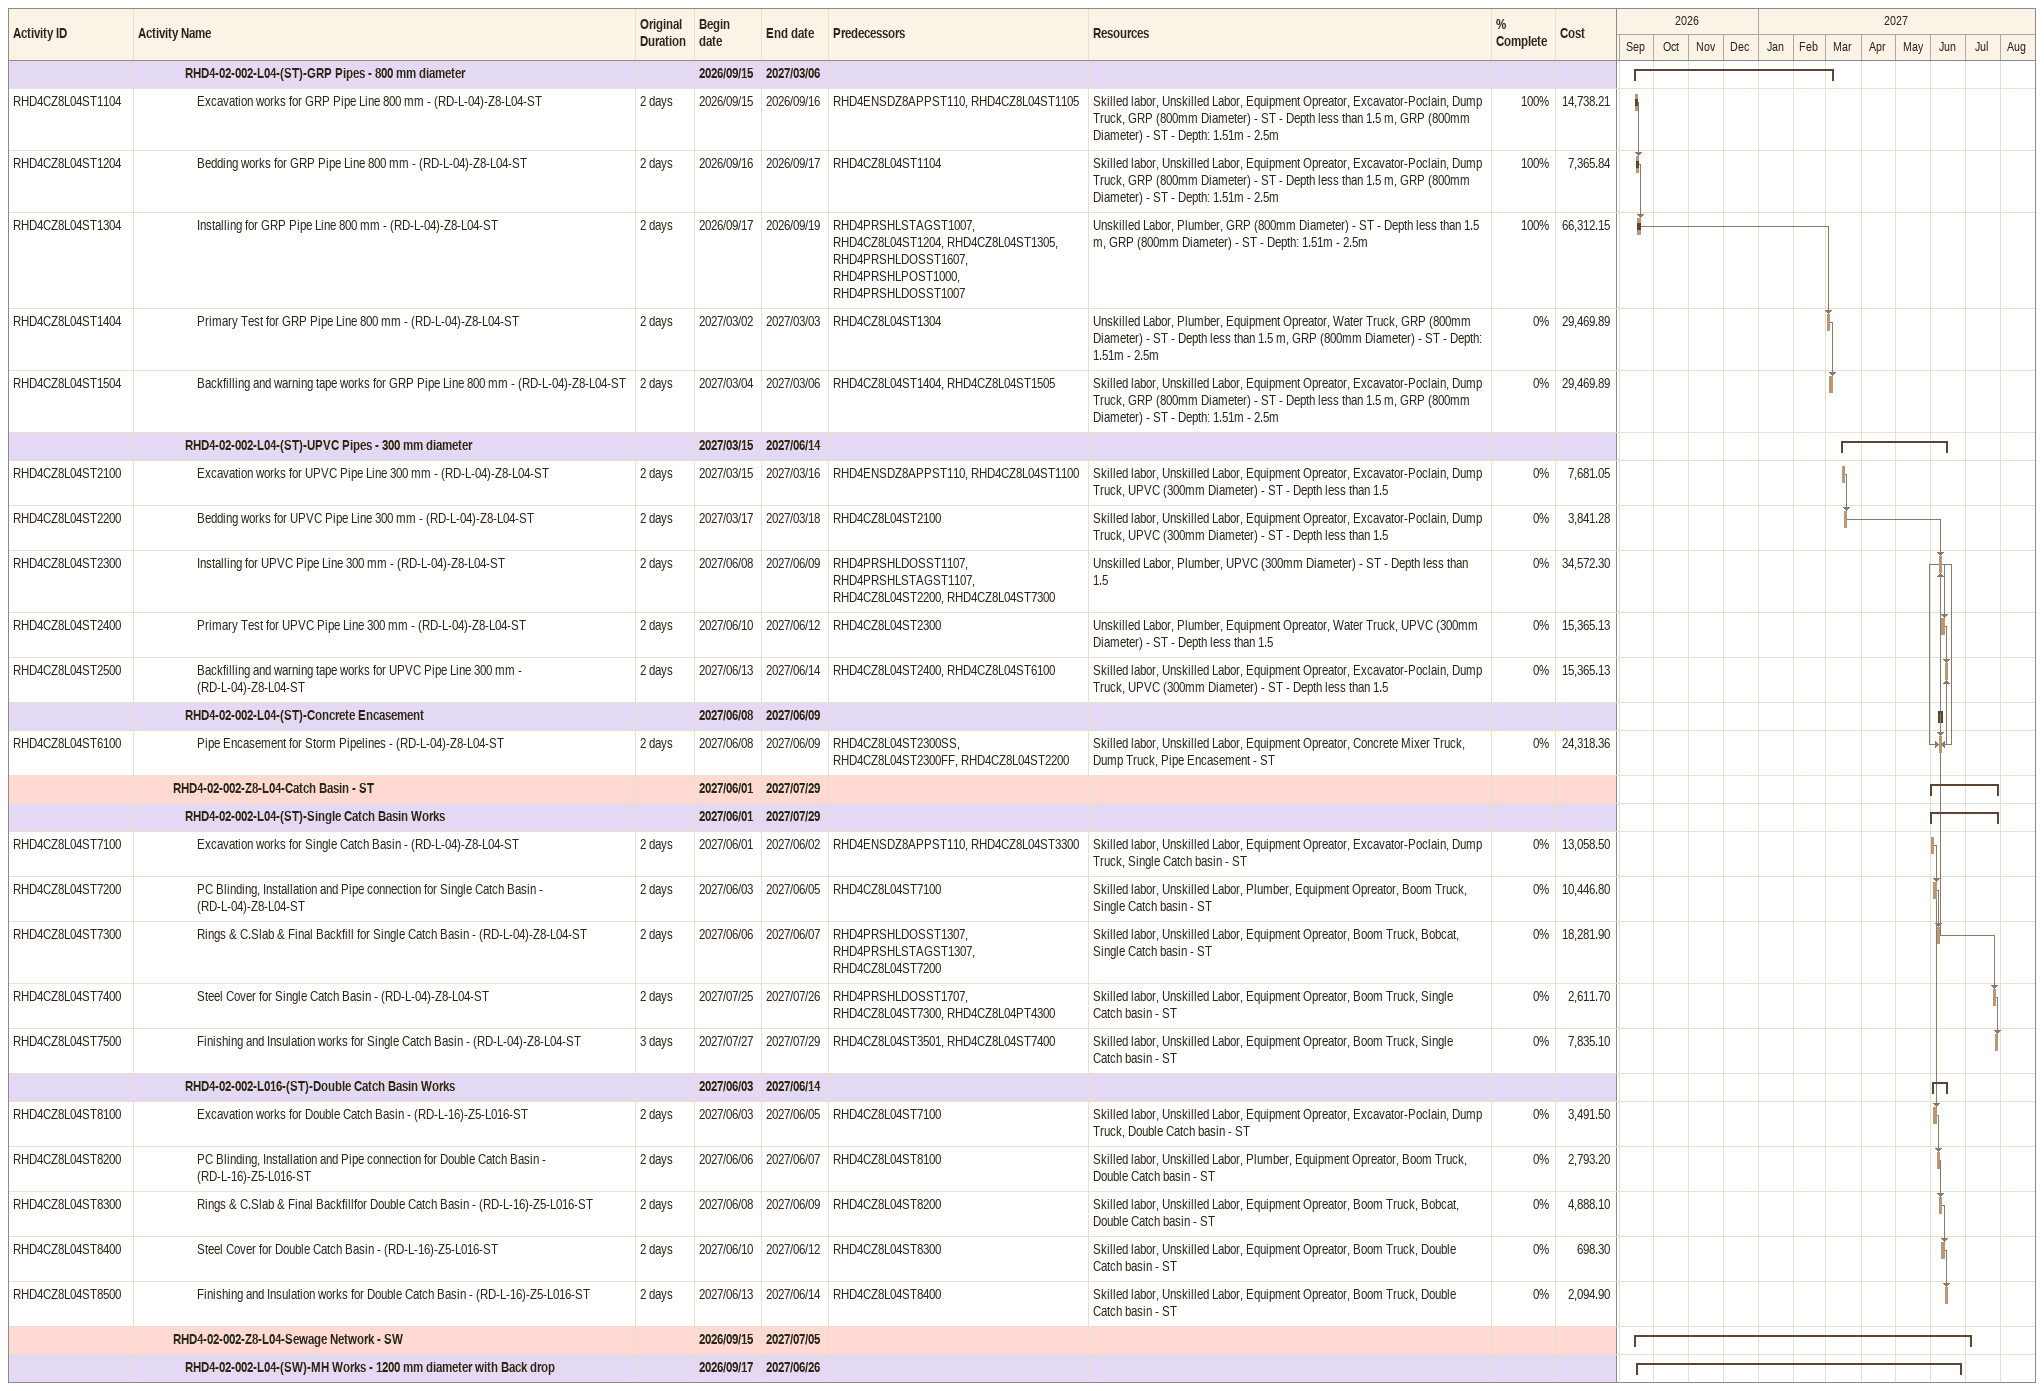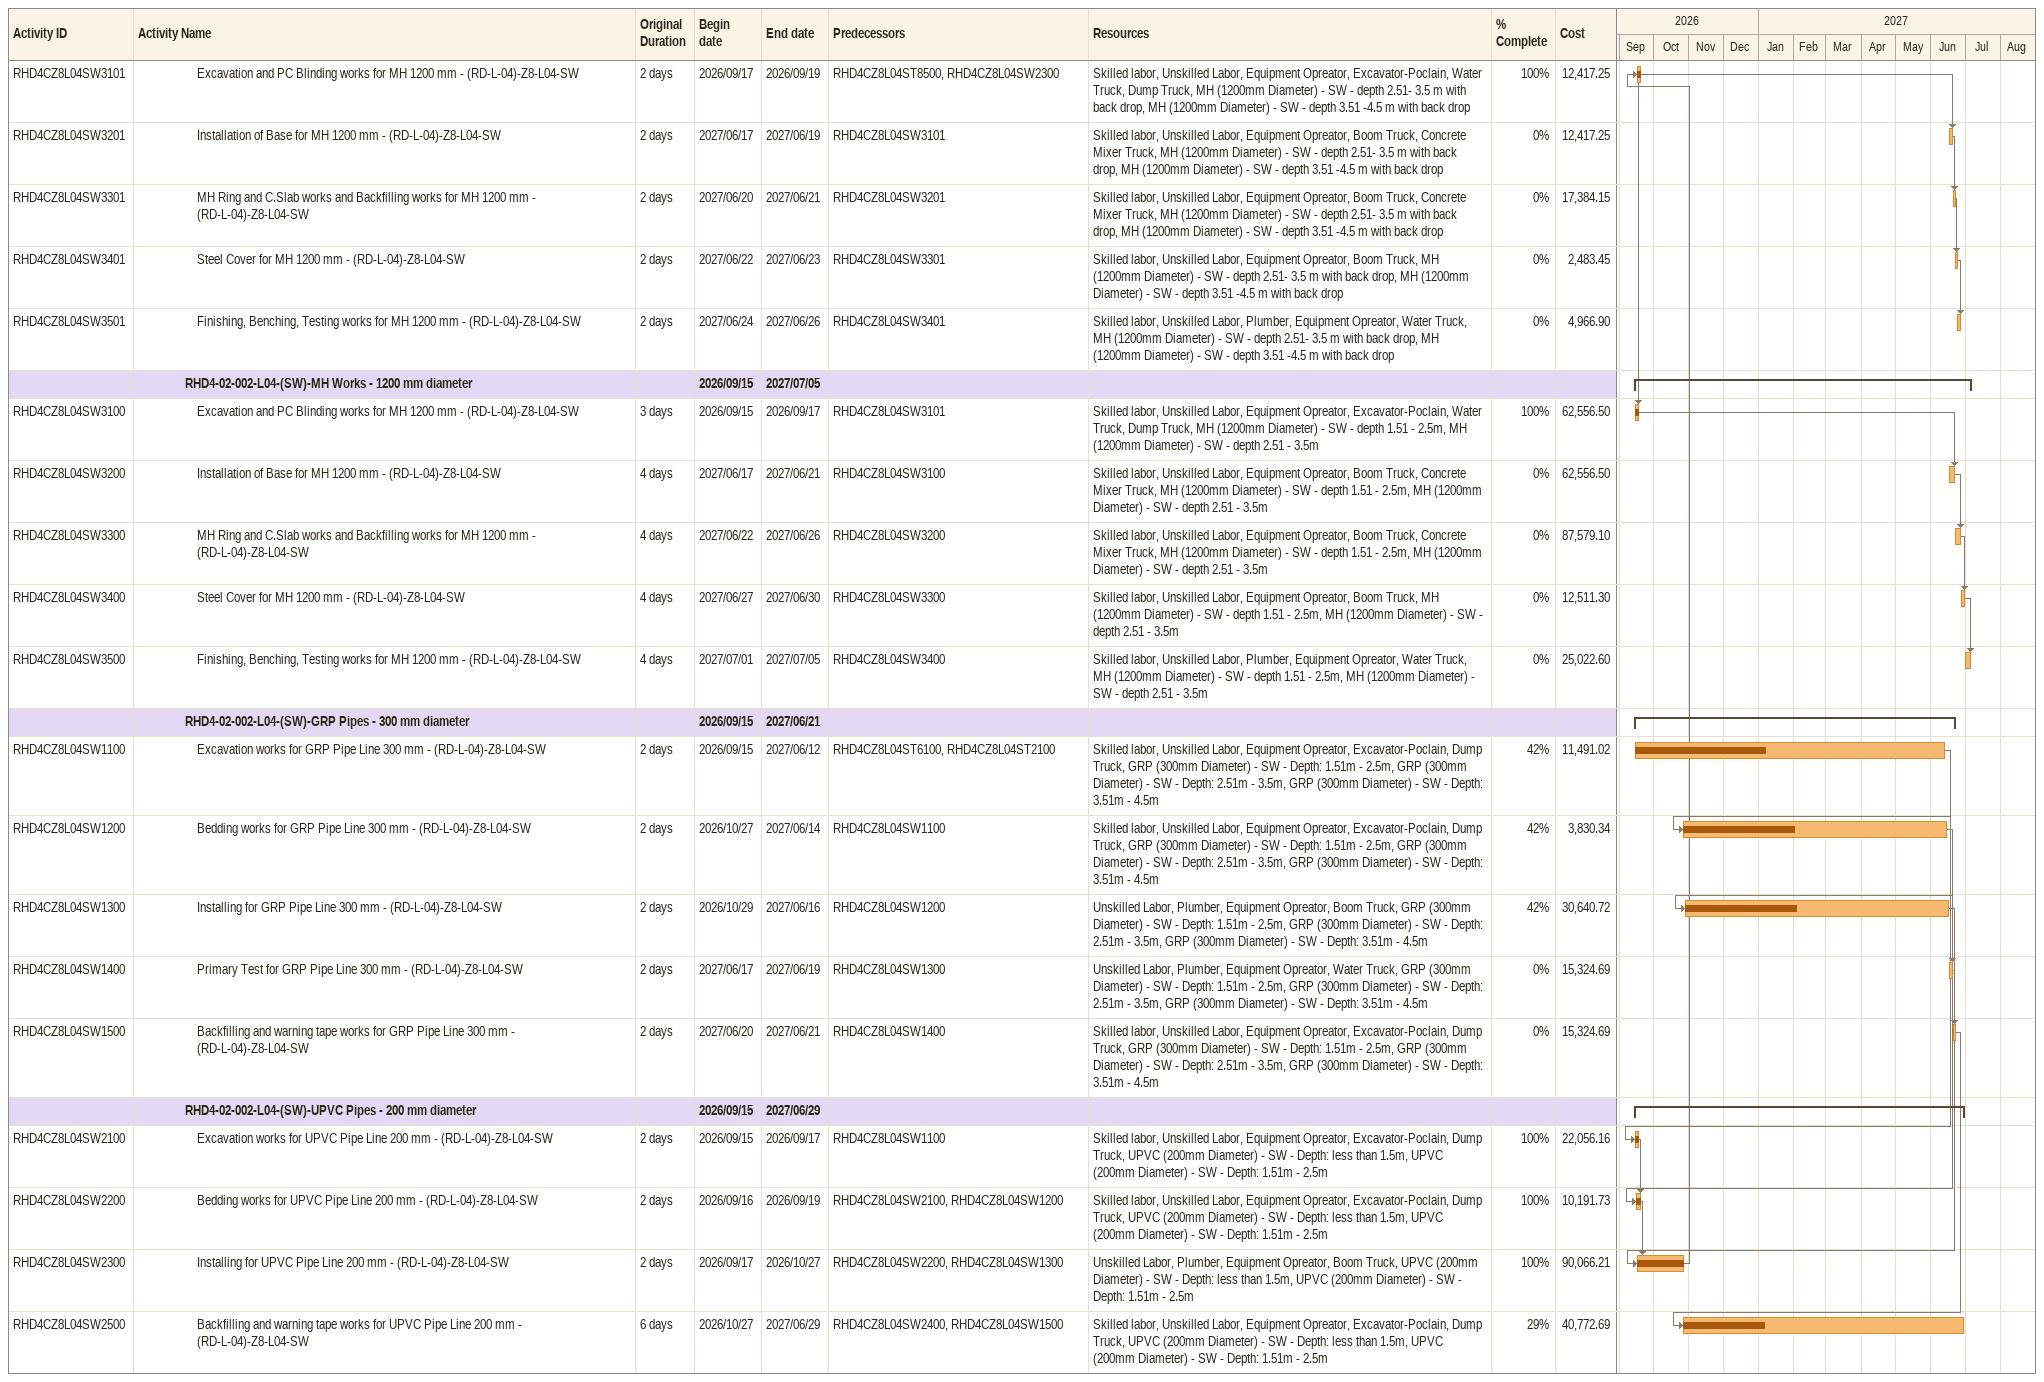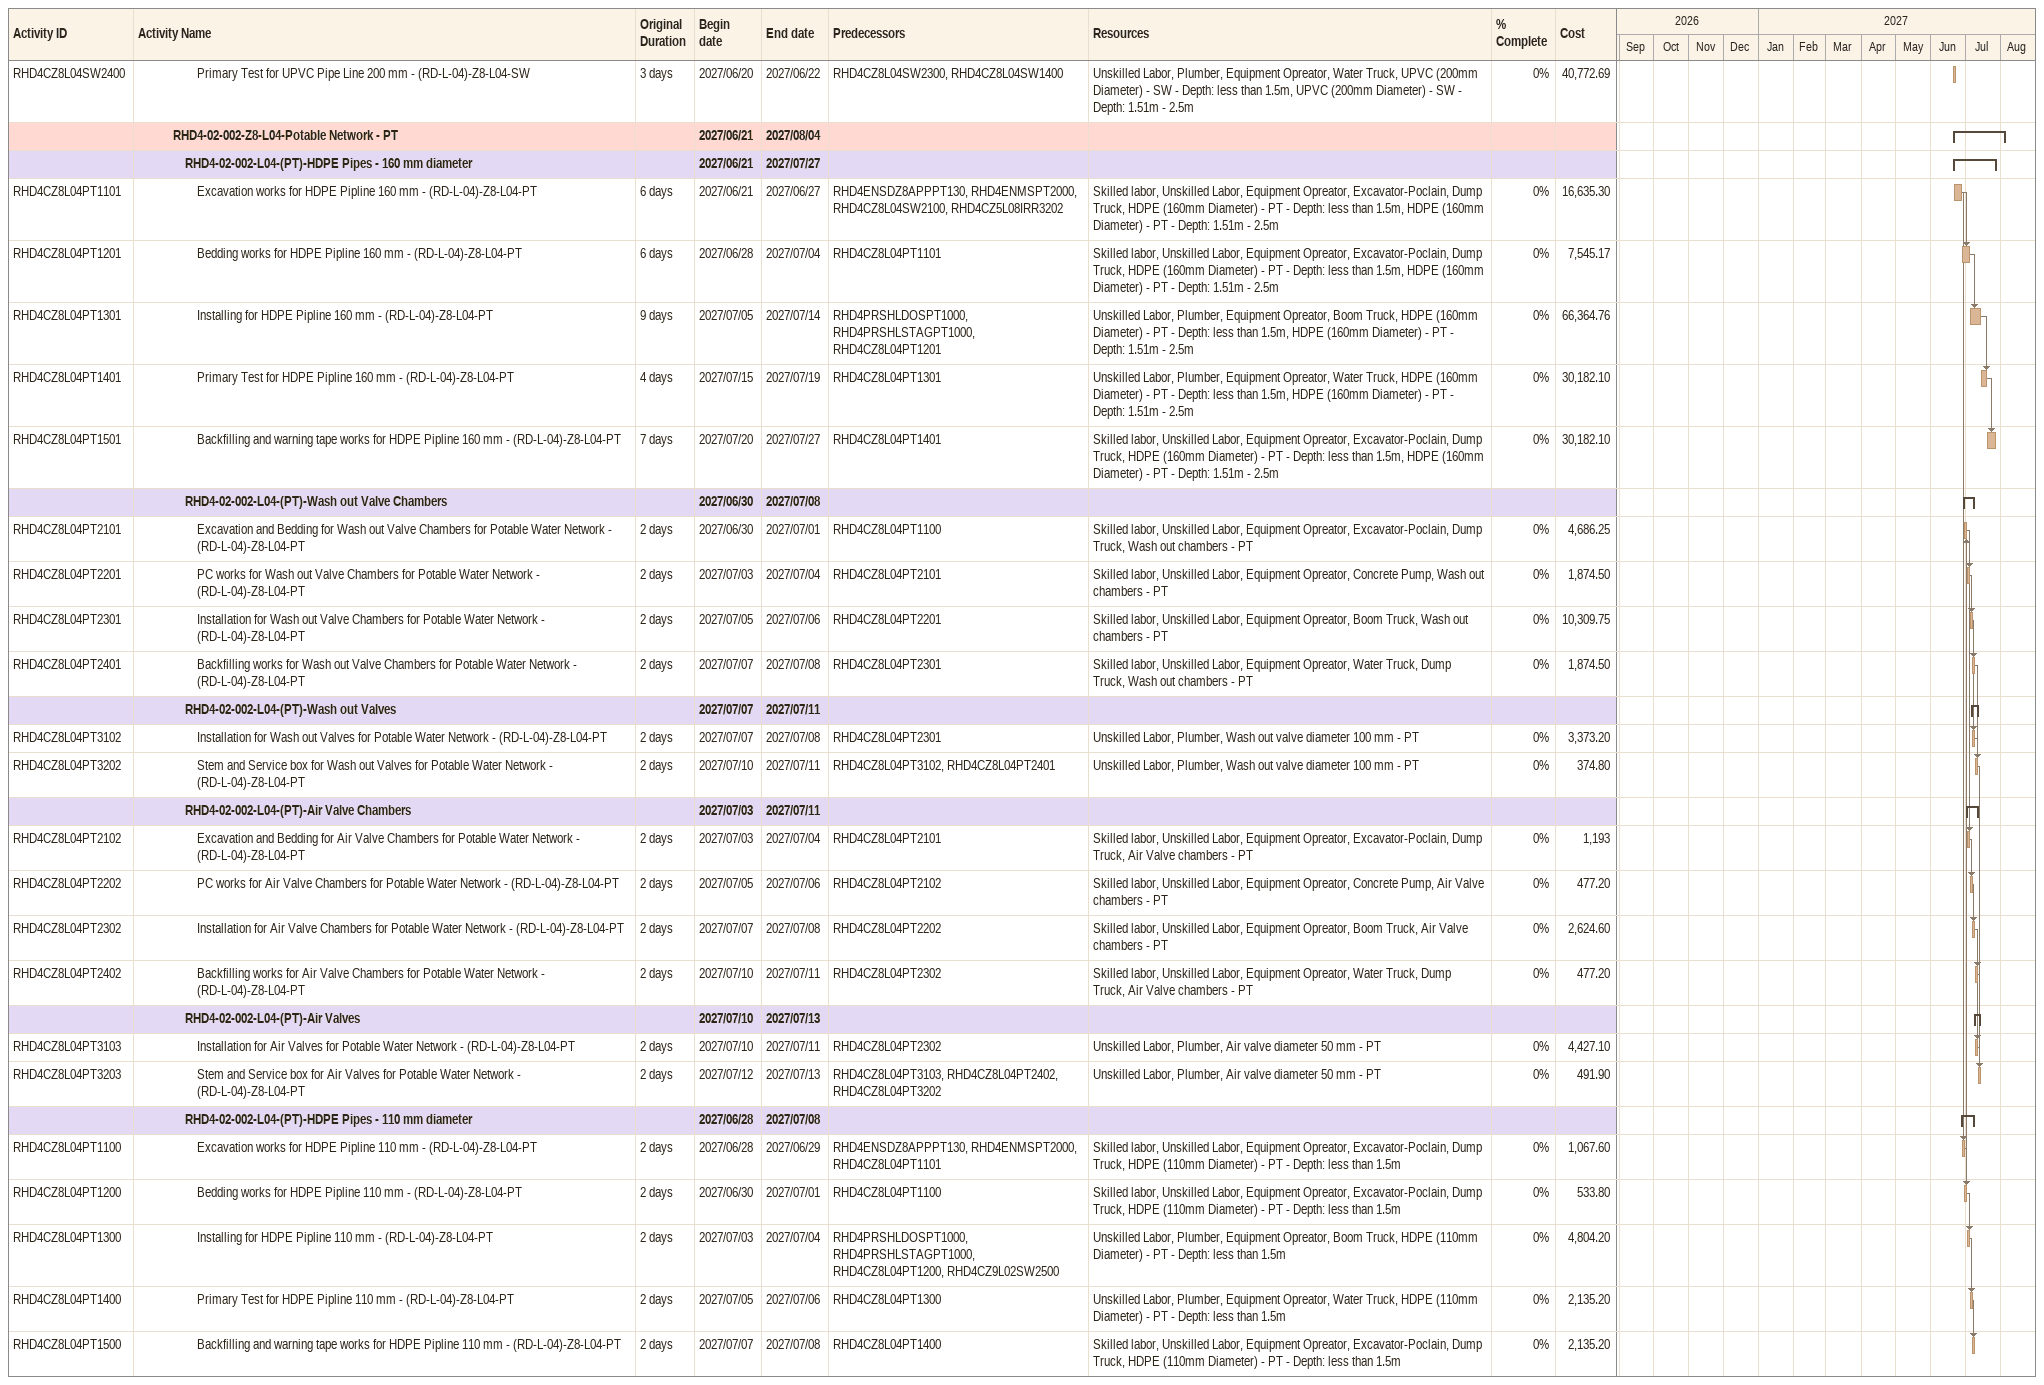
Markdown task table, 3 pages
| ID | Level | Task | Original duration | Start | Finish | Predecessors | Resources | % complete | Cost |
|---|---|---|---|---|---|---|---|---|---|
|  | 5 | **RHD4-02-002-L04-(ST)-GRP Pipes - 800 mm diameter** |  | 2026-09-15 | 2027-03-06 |  |  |  |  |
| RHD4CZ8L04ST1104 | 6 | Excavation works for GRP Pipe Line 800 mm - (RD-L-04)-Z8-L04-ST | 2d | 2026-09-15 | 2026-09-16 | RHD4ENSDZ8APPST110, RHD4CZ8L04ST1105 | Skilled labor, Unskilled Labor, Equipment Opreator, Excavator-Poclain, Dump Truck, GRP (800mm Diameter) - ST - Depth less than 1.5 m, GRP (800mm Diameter) - ST - Depth: 1.51m - 2.5m | 100 | 14738.21 |
| RHD4CZ8L04ST1204 | 6 | Bedding works for GRP Pipe Line 800 mm - (RD-L-04)-Z8-L04-ST | 2d | 2026-09-16 | 2026-09-17 | RHD4CZ8L04ST1104 | Skilled labor, Unskilled Labor, Equipment Opreator, Excavator-Poclain, Dump Truck, GRP (800mm Diameter) - ST - Depth less than 1.5 m, GRP (800mm Diameter) - ST - Depth: 1.51m - 2.5m | 100 | 7365.84 |
| RHD4CZ8L04ST1304 | 6 | Installing for GRP Pipe Line 800 mm - (RD-L-04)-Z8-L04-ST | 2d | 2026-09-17 | 2026-09-19 | RHD4PRSHLSTAGST1007, RHD4CZ8L04ST1204, RHD4CZ8L04ST1305, RHD4PRSHLDOSST1607, RHD4PRSHLPOST1000, RHD4PRSHLDOSST1007 | Unskilled Labor, Plumber, GRP (800mm Diameter) - ST - Depth less than 1.5 m, GRP (800mm Diameter) - ST - Depth: 1.51m - 2.5m | 100 | 66312.15 |
| RHD4CZ8L04ST1404 | 6 | Primary Test for GRP Pipe Line 800 mm - (RD-L-04)-Z8-L04-ST | 2d | 2027-03-02 | 2027-03-03 | RHD4CZ8L04ST1304 | Unskilled Labor, Plumber, Equipment Opreator, Water Truck, GRP (800mm Diameter) - ST - Depth less than 1.5 m, GRP (800mm Diameter) - ST - Depth: 1.51m - 2.5m | 0 | 29469.89 |
| RHD4CZ8L04ST1504 | 6 | Backfilling and warning tape works for GRP Pipe Line 800 mm - (RD-L-04)-Z8-L04-ST | 2d | 2027-03-04 | 2027-03-06 | RHD4CZ8L04ST1404, RHD4CZ8L04ST1505 | Skilled labor, Unskilled Labor, Equipment Opreator, Excavator-Poclain, Dump Truck, GRP (800mm Diameter) - ST - Depth less than 1.5 m, GRP (800mm Diameter) - ST - Depth: 1.51m - 2.5m | 0 | 29469.89 |
|  | 5 | **RHD4-02-002-L04-(ST)-UPVC Pipes - 300 mm diameter** |  | 2027-03-15 | 2027-06-14 |  |  |  |  |
| RHD4CZ8L04ST2100 | 6 | Excavation works for UPVC Pipe Line 300 mm - (RD-L-04)-Z8-L04-ST | 2d | 2027-03-15 | 2027-03-16 | RHD4ENSDZ8APPST110, RHD4CZ8L04ST1100 | Skilled labor, Unskilled Labor, Equipment Opreator, Excavator-Poclain, Dump Truck, UPVC (300mm Diameter) - ST - Depth less than 1.5 | 0 | 7681.05 |
| RHD4CZ8L04ST2200 | 6 | Bedding works for UPVC Pipe Line 300 mm - (RD-L-04)-Z8-L04-ST | 2d | 2027-03-17 | 2027-03-18 | RHD4CZ8L04ST2100 | Skilled labor, Unskilled Labor, Equipment Opreator, Excavator-Poclain, Dump Truck, UPVC (300mm Diameter) - ST - Depth less than 1.5 | 0 | 3841.28 |
| RHD4CZ8L04ST2300 | 6 | Installing for UPVC Pipe Line 300 mm - (RD-L-04)-Z8-L04-ST | 2d | 2027-06-08 | 2027-06-09 | RHD4PRSHLDOSST1107, RHD4PRSHLSTAGST1107, RHD4CZ8L04ST2200, RHD4CZ8L04ST7300 | Unskilled Labor, Plumber, UPVC (300mm Diameter) - ST - Depth less than 1.5 | 0 | 34572.30 |
| RHD4CZ8L04ST2400 | 6 | Primary Test for UPVC Pipe Line 300 mm - (RD-L-04)-Z8-L04-ST | 2d | 2027-06-10 | 2027-06-12 | RHD4CZ8L04ST2300 | Unskilled Labor, Plumber, Equipment Opreator, Water Truck, UPVC (300mm Diameter) - ST - Depth less than 1.5 | 0 | 15365.13 |
| RHD4CZ8L04ST2500 | 6 | Backfilling and warning tape works for UPVC Pipe Line 300 mm - (RD-L-04)-Z8-L04-ST | 2d | 2027-06-13 | 2027-06-14 | RHD4CZ8L04ST2400, RHD4CZ8L04ST6100 | Skilled labor, Unskilled Labor, Equipment Opreator, Excavator-Poclain, Dump Truck, UPVC (300mm Diameter) - ST - Depth less than 1.5 | 0 | 15365.13 |
|  | 5 | **RHD4-02-002-L04-(ST)-Concrete Encasement** |  | 2027-06-08 | 2027-06-09 |  |  |  |  |
| RHD4CZ8L04ST6100 | 6 | Pipe Encasement for Storm Pipelines - (RD-L-04)-Z8-L04-ST | 2d | 2027-06-08 | 2027-06-09 | RHD4CZ8L04ST2300SS, RHD4CZ8L04ST2300FF, RHD4CZ8L04ST2200 | Skilled labor, Unskilled Labor, Equipment Opreator, Concrete Mixer Truck, Dump Truck, Pipe Encasement - ST | 0 | 24318.36 |
|  | 4 | **RHD4-02-002-Z8-L04-Catch Basin - ST** |  | 2027-06-01 | 2027-07-29 |  |  |  |  |
|  | 5 | **RHD4-02-002-L04-(ST)-Single Catch Basin Works** |  | 2027-06-01 | 2027-07-29 |  |  |  |  |
| RHD4CZ8L04ST7100 | 6 | Excavation works for Single Catch Basin - (RD-L-04)-Z8-L04-ST | 2d | 2027-06-01 | 2027-06-02 | RHD4ENSDZ8APPST110, RHD4CZ8L04ST3300 | Skilled labor, Unskilled Labor, Equipment Opreator, Excavator-Poclain, Dump Truck, Single Catch basin - ST | 0 | 13058.50 |
| RHD4CZ8L04ST7200 | 6 | PC Blinding, Installation and Pipe connection for Single Catch Basin - (RD-L-04)-Z8-L04-ST | 2d | 2027-06-03 | 2027-06-05 | RHD4CZ8L04ST7100 | Skilled labor, Unskilled Labor, Plumber, Equipment Opreator, Boom Truck, Single Catch basin - ST | 0 | 10446.80 |
| RHD4CZ8L04ST7300 | 6 | Rings & C.Slab & Final Backfill for Single Catch Basin - (RD-L-04)-Z8-L04-ST | 2d | 2027-06-06 | 2027-06-07 | RHD4PRSHLDOSST1307, RHD4PRSHLSTAGST1307, RHD4CZ8L04ST7200 | Skilled labor, Unskilled Labor, Equipment Opreator, Boom Truck, Bobcat, Single Catch basin - ST | 0 | 18281.90 |
| RHD4CZ8L04ST7400 | 6 | Steel Cover for Single Catch Basin - (RD-L-04)-Z8-L04-ST | 2d | 2027-07-25 | 2027-07-26 | RHD4PRSHLDOSST1707, RHD4CZ8L04ST7300, RHD4CZ8L04PT4300 | Skilled labor, Unskilled Labor, Equipment Opreator, Boom Truck, Single Catch basin - ST | 0 | 2611.70 |
| RHD4CZ8L04ST7500 | 6 | Finishing and Insulation works for Single Catch Basin - (RD-L-04)-Z8-L04-ST | 3d | 2027-07-27 | 2027-07-29 | RHD4CZ8L04ST3501, RHD4CZ8L04ST7400 | Skilled labor, Unskilled Labor, Equipment Opreator, Boom Truck, Single Catch basin - ST | 0 | 7835.10 |
|  | 5 | **RHD4-02-002-L016-(ST)-Double Catch Basin Works** |  | 2027-06-03 | 2027-06-14 |  |  |  |  |
| RHD4CZ8L04ST8100 | 6 | Excavation works for Double Catch Basin - (RD-L-16)-Z5-L016-ST | 2d | 2027-06-03 | 2027-06-05 | RHD4CZ8L04ST7100 | Skilled labor, Unskilled Labor, Equipment Opreator, Excavator-Poclain, Dump Truck, Double Catch basin - ST | 0 | 3491.50 |
| RHD4CZ8L04ST8200 | 6 | PC Blinding, Installation and Pipe connection for Double Catch Basin - (RD-L-16)-Z5-L016-ST | 2d | 2027-06-06 | 2027-06-07 | RHD4CZ8L04ST8100 | Skilled labor, Unskilled Labor, Plumber, Equipment Opreator, Boom Truck, Double Catch basin - ST | 0 | 2793.20 |
| RHD4CZ8L04ST8300 | 6 | Rings & C.Slab & Final Backfillfor Double Catch Basin - (RD-L-16)-Z5-L016-ST | 2d | 2027-06-08 | 2027-06-09 | RHD4CZ8L04ST8200 | Skilled labor, Unskilled Labor, Equipment Opreator, Boom Truck, Bobcat, Double Catch basin - ST | 0 | 4888.10 |
| RHD4CZ8L04ST8400 | 6 | Steel Cover for Double Catch Basin - (RD-L-16)-Z5-L016-ST | 2d | 2027-06-10 | 2027-06-12 | RHD4CZ8L04ST8300 | Skilled labor, Unskilled Labor, Equipment Opreator, Boom Truck, Double Catch basin - ST | 0 | 698.30 |
| RHD4CZ8L04ST8500 | 6 | Finishing and Insulation works for Double Catch Basin - (RD-L-16)-Z5-L016-ST | 2d | 2027-06-13 | 2027-06-14 | RHD4CZ8L04ST8400 | Skilled labor, Unskilled Labor, Equipment Opreator, Boom Truck, Double Catch basin - ST | 0 | 2094.90 |
|  | 4 | **RHD4-02-002-Z8-L04-Sewage Network - SW** |  | 2026-09-15 | 2027-07-05 |  |  |  |  |
|  | 5 | **RHD4-02-002-L04-(SW)-MH Works - 1200 mm diameter with Back drop** |  | 2026-09-17 | 2027-06-26 |  |  |  |  |
| RHD4CZ8L04SW3101 | 6 | Excavation and PC Blinding works for MH 1200 mm - (RD-L-04)-Z8-L04-SW | 2d | 2026-09-17 | 2026-09-19 | RHD4CZ8L04ST8500, RHD4CZ8L04SW2300 | Skilled labor, Unskilled Labor, Equipment Opreator, Excavator-Poclain, Water Truck, Dump Truck, MH (1200mm Diameter) - SW - depth 2.51- 3.5 m with back drop, MH (1200mm Diameter) - SW - depth 3.51 -4.5 m with back drop | 100 | 12417.25 |
| RHD4CZ8L04SW3201 | 6 | Installation of Base for MH 1200 mm - (RD-L-04)-Z8-L04-SW | 2d | 2027-06-17 | 2027-06-19 | RHD4CZ8L04SW3101 | Skilled labor, Unskilled Labor, Equipment Opreator, Boom Truck, Concrete Mixer Truck, MH (1200mm Diameter) - SW - depth 2.51- 3.5 m with back drop, MH (1200mm Diameter) - SW - depth 3.51 -4.5 m with back drop | 0 | 12417.25 |
| RHD4CZ8L04SW3301 | 6 | MH Ring and C.Slab works and Backfilling works for MH 1200 mm - (RD-L-04)-Z8-L04-SW | 2d | 2027-06-20 | 2027-06-21 | RHD4CZ8L04SW3201 | Skilled labor, Unskilled Labor, Equipment Opreator, Boom Truck, Concrete Mixer Truck, MH (1200mm Diameter) - SW - depth 2.51- 3.5 m with back drop, MH (1200mm Diameter) - SW - depth 3.51 -4.5 m with back drop | 0 | 17384.15 |
| RHD4CZ8L04SW3401 | 6 | Steel Cover for MH 1200 mm - (RD-L-04)-Z8-L04-SW | 2d | 2027-06-22 | 2027-06-23 | RHD4CZ8L04SW3301 | Skilled labor, Unskilled Labor, Equipment Opreator, Boom Truck, MH (1200mm Diameter) - SW - depth 2.51- 3.5 m with back drop, MH (1200mm Diameter) - SW - depth 3.51 -4.5 m with back drop | 0 | 2483.45 |
| RHD4CZ8L04SW3501 | 6 | Finishing, Benching, Testing works for MH 1200 mm - (RD-L-04)-Z8-L04-SW | 2d | 2027-06-24 | 2027-06-26 | RHD4CZ8L04SW3401 | Skilled labor, Unskilled Labor, Plumber, Equipment Opreator, Water Truck, MH (1200mm Diameter) - SW - depth 2.51- 3.5 m with back drop, MH (1200mm Diameter) - SW - depth 3.51 -4.5 m with back drop | 0 | 4966.90 |
|  | 5 | **RHD4-02-002-L04-(SW)-MH Works - 1200 mm diameter** |  | 2026-09-15 | 2027-07-05 |  |  |  |  |
| RHD4CZ8L04SW3100 | 6 | Excavation and PC Blinding works for MH 1200 mm - (RD-L-04)-Z8-L04-SW | 3d | 2026-09-15 | 2026-09-17 | RHD4CZ8L04SW3101 | Skilled labor, Unskilled Labor, Equipment Opreator, Excavator-Poclain, Water Truck, Dump Truck, MH (1200mm Diameter) - SW - depth 1.51 - 2.5m, MH (1200mm Diameter) - SW - depth 2.51 - 3.5m | 100 | 62556.50 |
| RHD4CZ8L04SW3200 | 6 | Installation of Base for MH 1200 mm - (RD-L-04)-Z8-L04-SW | 4d | 2027-06-17 | 2027-06-21 | RHD4CZ8L04SW3100 | Skilled labor, Unskilled Labor, Equipment Opreator, Boom Truck, Concrete Mixer Truck, MH (1200mm Diameter) - SW - depth 1.51 - 2.5m, MH (1200mm Diameter) - SW - depth 2.51 - 3.5m | 0 | 62556.50 |
| RHD4CZ8L04SW3300 | 6 | MH Ring and C.Slab works and Backfilling works for MH 1200 mm - (RD-L-04)-Z8-L04-SW | 4d | 2027-06-22 | 2027-06-26 | RHD4CZ8L04SW3200 | Skilled labor, Unskilled Labor, Equipment Opreator, Boom Truck, Concrete Mixer Truck, MH (1200mm Diameter) - SW - depth 1.51 - 2.5m, MH (1200mm Diameter) - SW - depth 2.51 - 3.5m | 0 | 87579.10 |
| RHD4CZ8L04SW3400 | 6 | Steel Cover for MH 1200 mm - (RD-L-04)-Z8-L04-SW | 4d | 2027-06-27 | 2027-06-30 | RHD4CZ8L04SW3300 | Skilled labor, Unskilled Labor, Equipment Opreator, Boom Truck, MH (1200mm Diameter) - SW - depth 1.51 - 2.5m, MH (1200mm Diameter) - SW - depth 2.51 - 3.5m | 0 | 12511.30 |
| RHD4CZ8L04SW3500 | 6 | Finishing, Benching, Testing works for MH 1200 mm - (RD-L-04)-Z8-L04-SW | 4d | 2027-07-01 | 2027-07-05 | RHD4CZ8L04SW3400 | Skilled labor, Unskilled Labor, Plumber, Equipment Opreator, Water Truck, MH (1200mm Diameter) - SW - depth 1.51 - 2.5m, MH (1200mm Diameter) - SW - depth 2.51 - 3.5m | 0 | 25022.60 |
|  | 5 | **RHD4-02-002-L04-(SW)-GRP Pipes - 300 mm diameter** |  | 2026-09-15 | 2027-06-21 |  |  |  |  |
| RHD4CZ8L04SW1100 | 6 | Excavation works for GRP Pipe Line 300 mm - (RD-L-04)-Z8-L04-SW | 2d | 2026-09-15 | 2027-06-12 | RHD4CZ8L04ST6100, RHD4CZ8L04ST2100 | Skilled labor, Unskilled Labor, Equipment Opreator, Excavator-Poclain, Dump Truck, GRP (300mm Diameter) - SW - Depth: 1.51m - 2.5m, GRP (300mm Diameter) - SW - Depth: 2.51m - 3.5m, GRP (300mm Diameter) - SW - Depth: 3.51m - 4.5m | 42 | 11491.02 |
| RHD4CZ8L04SW1200 | 6 | Bedding works for GRP Pipe Line 300 mm - (RD-L-04)-Z8-L04-SW | 2d | 2026-10-27 | 2027-06-14 | RHD4CZ8L04SW1100 | Skilled labor, Unskilled Labor, Equipment Opreator, Excavator-Poclain, Dump Truck, GRP (300mm Diameter) - SW - Depth: 1.51m - 2.5m, GRP (300mm Diameter) - SW - Depth: 2.51m - 3.5m, GRP (300mm Diameter) - SW - Depth: 3.51m - 4.5m | 42 | 3830.34 |
| RHD4CZ8L04SW1300 | 6 | Installing for GRP Pipe Line 300 mm - (RD-L-04)-Z8-L04-SW | 2d | 2026-10-29 | 2027-06-16 | RHD4CZ8L04SW1200 | Unskilled Labor, Plumber, Equipment Opreator, Boom Truck, GRP (300mm Diameter) - SW - Depth: 1.51m - 2.5m, GRP (300mm Diameter) - SW - Depth: 2.51m - 3.5m, GRP (300mm Diameter) - SW - Depth: 3.51m - 4.5m | 42 | 30640.72 |
| RHD4CZ8L04SW1400 | 6 | Primary Test for GRP Pipe Line 300 mm - (RD-L-04)-Z8-L04-SW | 2d | 2027-06-17 | 2027-06-19 | RHD4CZ8L04SW1300 | Unskilled Labor, Plumber, Equipment Opreator, Water Truck, GRP (300mm Diameter) - SW - Depth: 1.51m - 2.5m, GRP (300mm Diameter) - SW - Depth: 2.51m - 3.5m, GRP (300mm Diameter) - SW - Depth: 3.51m - 4.5m | 0 | 15324.69 |
| RHD4CZ8L04SW1500 | 6 | Backfilling and warning tape works for GRP Pipe Line 300 mm - (RD-L-04)-Z8-L04-SW | 2d | 2027-06-20 | 2027-06-21 | RHD4CZ8L04SW1400 | Skilled labor, Unskilled Labor, Equipment Opreator, Excavator-Poclain, Dump Truck, GRP (300mm Diameter) - SW - Depth: 1.51m - 2.5m, GRP (300mm Diameter) - SW - Depth: 2.51m - 3.5m, GRP (300mm Diameter) - SW - Depth: 3.51m - 4.5m | 0 | 15324.69 |
|  | 5 | **RHD4-02-002-L04-(SW)-UPVC Pipes - 200 mm diameter** |  | 2026-09-15 | 2027-06-29 |  |  |  |  |
| RHD4CZ8L04SW2100 | 6 | Excavation works for UPVC Pipe Line 200 mm - (RD-L-04)-Z8-L04-SW | 2d | 2026-09-15 | 2026-09-17 | RHD4CZ8L04SW1100 | Skilled labor, Unskilled Labor, Equipment Opreator, Excavator-Poclain, Dump Truck, UPVC (200mm Diameter) - SW - Depth: less than 1.5m, UPVC (200mm Diameter) - SW - Depth: 1.51m - 2.5m | 100 | 22056.16 |
| RHD4CZ8L04SW2200 | 6 | Bedding works for UPVC Pipe Line 200 mm - (RD-L-04)-Z8-L04-SW | 2d | 2026-09-16 | 2026-09-19 | RHD4CZ8L04SW2100, RHD4CZ8L04SW1200 | Skilled labor, Unskilled Labor, Equipment Opreator, Excavator-Poclain, Dump Truck, UPVC (200mm Diameter) - SW - Depth: less than 1.5m, UPVC (200mm Diameter) - SW - Depth: 1.51m - 2.5m | 100 | 10191.73 |
| RHD4CZ8L04SW2300 | 6 | Installing for UPVC Pipe Line 200 mm - (RD-L-04)-Z8-L04-SW | 2d | 2026-09-17 | 2026-10-27 | RHD4CZ8L04SW2200, RHD4CZ8L04SW1300 | Unskilled Labor, Plumber, Equipment Opreator, Boom Truck, UPVC (200mm Diameter) - SW - Depth: less than 1.5m, UPVC (200mm Diameter) - SW - Depth: 1.51m - 2.5m | 100 | 90066.21 |
| RHD4CZ8L04SW2500 | 6 | Backfilling and warning tape works for UPVC Pipe Line 200 mm - (RD-L-04)-Z8-L04-SW | 6d | 2026-10-27 | 2027-06-29 | RHD4CZ8L04SW2400, RHD4CZ8L04SW1500 | Skilled labor, Unskilled Labor, Equipment Opreator, Excavator-Poclain, Dump Truck, UPVC (200mm Diameter) - SW - Depth: less than 1.5m, UPVC (200mm Diameter) - SW - Depth: 1.51m - 2.5m | 29 | 40772.69 |
| RHD4CZ8L04SW2400 | 6 | Primary Test for UPVC Pipe Line 200 mm - (RD-L-04)-Z8-L04-SW | 3d | 2027-06-20 | 2027-06-22 | RHD4CZ8L04SW2300, RHD4CZ8L04SW1400 | Unskilled Labor, Plumber, Equipment Opreator, Water Truck, UPVC (200mm Diameter) - SW - Depth: less than 1.5m, UPVC (200mm Diameter) - SW - Depth: 1.51m - 2.5m | 0 | 40772.69 |
|  | 4 | **RHD4-02-002-Z8-L04-Potable Network - PT** |  | 2027-06-21 | 2027-08-04 |  |  |  |  |
|  | 5 | **RHD4-02-002-L04-(PT)-HDPE Pipes - 160 mm diameter** |  | 2027-06-21 | 2027-07-27 |  |  |  |  |
| RHD4CZ8L04PT1101 | 6 | Excavation works for HDPE Pipline 160 mm - (RD-L-04)-Z8-L04-PT | 6d | 2027-06-21 | 2027-06-27 | RHD4ENSDZ8APPPT130, RHD4ENMSPT2000, RHD4CZ8L04SW2100, RHD4CZ5L08IRR3202 | Skilled labor, Unskilled Labor, Equipment Opreator, Excavator-Poclain, Dump Truck, HDPE (160mm Diameter) - PT - Depth: less than 1.5m, HDPE (160mm Diameter) - PT - Depth: 1.51m - 2.5m | 0 | 16635.30 |
| RHD4CZ8L04PT1201 | 6 | Bedding works for HDPE Pipline 160 mm - (RD-L-04)-Z8-L04-PT | 6d | 2027-06-28 | 2027-07-04 | RHD4CZ8L04PT1101 | Skilled labor, Unskilled Labor, Equipment Opreator, Excavator-Poclain, Dump Truck, HDPE (160mm Diameter) - PT - Depth: less than 1.5m, HDPE (160mm Diameter) - PT - Depth: 1.51m - 2.5m | 0 | 7545.17 |
| RHD4CZ8L04PT1301 | 6 | Installing for HDPE Pipline 160 mm - (RD-L-04)-Z8-L04-PT | 9d | 2027-07-05 | 2027-07-14 | RHD4PRSHLDOSPT1000, RHD4PRSHLSTAGPT1000, RHD4CZ8L04PT1201 | Unskilled Labor, Plumber, Equipment Opreator, Boom Truck, HDPE (160mm Diameter) - PT - Depth: less than 1.5m, HDPE (160mm Diameter) - PT - Depth: 1.51m - 2.5m | 0 | 66364.76 |
| RHD4CZ8L04PT1401 | 6 | Primary Test for HDPE Pipline 160 mm - (RD-L-04)-Z8-L04-PT | 4d | 2027-07-15 | 2027-07-19 | RHD4CZ8L04PT1301 | Unskilled Labor, Plumber, Equipment Opreator, Water Truck, HDPE (160mm Diameter) - PT - Depth: less than 1.5m, HDPE (160mm Diameter) - PT - Depth: 1.51m - 2.5m | 0 | 30182.10 |
| RHD4CZ8L04PT1501 | 6 | Backfilling and warning tape works for HDPE Pipline 160 mm - (RD-L-04)-Z8-L04-PT | 7d | 2027-07-20 | 2027-07-27 | RHD4CZ8L04PT1401 | Skilled labor, Unskilled Labor, Equipment Opreator, Excavator-Poclain, Dump Truck, HDPE (160mm Diameter) - PT - Depth: less than 1.5m, HDPE (160mm Diameter) - PT - Depth: 1.51m - 2.5m | 0 | 30182.10 |
|  | 5 | **RHD4-02-002-L04-(PT)-Wash out Valve Chambers** |  | 2027-06-30 | 2027-07-08 |  |  |  |  |
| RHD4CZ8L04PT2101 | 6 | Excavation and Bedding for Wash out Valve Chambers for Potable Water Network - (RD-L-04)-Z8-L04-PT | 2d | 2027-06-30 | 2027-07-01 | RHD4CZ8L04PT1100 | Skilled labor, Unskilled Labor, Equipment Opreator, Excavator-Poclain, Dump Truck, Wash out chambers - PT | 0 | 4686.25 |
| RHD4CZ8L04PT2201 | 6 | PC works for Wash out Valve Chambers for Potable Water Network - (RD-L-04)-Z8-L04-PT | 2d | 2027-07-03 | 2027-07-04 | RHD4CZ8L04PT2101 | Skilled labor, Unskilled Labor, Equipment Opreator, Concrete Pump, Wash out chambers - PT | 0 | 1874.50 |
| RHD4CZ8L04PT2301 | 6 | Installation for Wash out Valve Chambers for Potable Water Network - (RD-L-04)-Z8-L04-PT | 2d | 2027-07-05 | 2027-07-06 | RHD4CZ8L04PT2201 | Skilled labor, Unskilled Labor, Equipment Opreator, Boom Truck, Wash out chambers - PT | 0 | 10309.75 |
| RHD4CZ8L04PT2401 | 6 | Backfilling works for Wash out Valve Chambers for Potable Water Network - (RD-L-04)-Z8-L04-PT | 2d | 2027-07-07 | 2027-07-08 | RHD4CZ8L04PT2301 | Skilled labor, Unskilled Labor, Equipment Opreator, Water Truck, Dump Truck, Wash out chambers - PT | 0 | 1874.50 |
|  | 5 | **RHD4-02-002-L04-(PT)-Wash out Valves** |  | 2027-07-07 | 2027-07-11 |  |  |  |  |
| RHD4CZ8L04PT3102 | 6 | Installation for Wash out Valves for Potable Water Network - (RD-L-04)-Z8-L04-PT | 2d | 2027-07-07 | 2027-07-08 | RHD4CZ8L04PT2301 | Unskilled Labor, Plumber, Wash out valve diameter 100 mm - PT | 0 | 3373.20 |
| RHD4CZ8L04PT3202 | 6 | Stem and Service box for Wash out Valves for Potable Water Network - (RD-L-04)-Z8-L04-PT | 2d | 2027-07-10 | 2027-07-11 | RHD4CZ8L04PT3102, RHD4CZ8L04PT2401 | Unskilled Labor, Plumber, Wash out valve diameter 100 mm - PT | 0 | 374.80 |
|  | 5 | **RHD4-02-002-L04-(PT)-Air Valve Chambers** |  | 2027-07-03 | 2027-07-11 |  |  |  |  |
| RHD4CZ8L04PT2102 | 6 | Excavation and Bedding for Air Valve Chambers for Potable Water Network - (RD-L-04)-Z8-L04-PT | 2d | 2027-07-03 | 2027-07-04 | RHD4CZ8L04PT2101 | Skilled labor, Unskilled Labor, Equipment Opreator, Excavator-Poclain, Dump Truck, Air Valve chambers - PT | 0 | 1193 |
| RHD4CZ8L04PT2202 | 6 | PC works for Air Valve Chambers for Potable Water Network - (RD-L-04)-Z8-L04-PT | 2d | 2027-07-05 | 2027-07-06 | RHD4CZ8L04PT2102 | Skilled labor, Unskilled Labor, Equipment Opreator, Concrete Pump, Air Valve chambers - PT | 0 | 477.20 |
| RHD4CZ8L04PT2302 | 6 | Installation for Air Valve Chambers for Potable Water Network - (RD-L-04)-Z8-L04-PT | 2d | 2027-07-07 | 2027-07-08 | RHD4CZ8L04PT2202 | Skilled labor, Unskilled Labor, Equipment Opreator, Boom Truck, Air Valve chambers - PT | 0 | 2624.60 |
| RHD4CZ8L04PT2402 | 6 | Backfilling works for Air Valve Chambers for Potable Water Network - (RD-L-04)-Z8-L04-PT | 2d | 2027-07-10 | 2027-07-11 | RHD4CZ8L04PT2302 | Skilled labor, Unskilled Labor, Equipment Opreator, Water Truck, Dump Truck, Air Valve chambers - PT | 0 | 477.20 |
|  | 5 | **RHD4-02-002-L04-(PT)-Air Valves** |  | 2027-07-10 | 2027-07-13 |  |  |  |  |
| RHD4CZ8L04PT3103 | 6 | Installation for Air Valves for Potable Water Network - (RD-L-04)-Z8-L04-PT | 2d | 2027-07-10 | 2027-07-11 | RHD4CZ8L04PT2302 | Unskilled Labor, Plumber, Air valve diameter 50 mm - PT | 0 | 4427.10 |
| RHD4CZ8L04PT3203 | 6 | Stem and Service box for Air Valves for Potable Water Network - (RD-L-04)-Z8-L04-PT | 2d | 2027-07-12 | 2027-07-13 | RHD4CZ8L04PT3103, RHD4CZ8L04PT2402, RHD4CZ8L04PT3202 | Unskilled Labor, Plumber, Air valve diameter 50 mm - PT | 0 | 491.90 |
|  | 5 | **RHD4-02-002-L04-(PT)-HDPE Pipes - 110 mm diameter** |  | 2027-06-28 | 2027-07-08 |  |  |  |  |
| RHD4CZ8L04PT1100 | 6 | Excavation works for HDPE Pipline 110 mm - (RD-L-04)-Z8-L04-PT | 2d | 2027-06-28 | 2027-06-29 | RHD4ENSDZ8APPPT130, RHD4ENMSPT2000, RHD4CZ8L04PT1101 | Skilled labor, Unskilled Labor, Equipment Opreator, Excavator-Poclain, Dump Truck, HDPE (110mm Diameter) - PT - Depth: less than 1.5m | 0 | 1067.60 |
| RHD4CZ8L04PT1200 | 6 | Bedding works for HDPE Pipline 110 mm - (RD-L-04)-Z8-L04-PT | 2d | 2027-06-30 | 2027-07-01 | RHD4CZ8L04PT1100 | Skilled labor, Unskilled Labor, Equipment Opreator, Excavator-Poclain, Dump Truck, HDPE (110mm Diameter) - PT - Depth: less than 1.5m | 0 | 533.80 |
| RHD4CZ8L04PT1300 | 6 | Installing for HDPE Pipline 110 mm - (RD-L-04)-Z8-L04-PT | 2d | 2027-07-03 | 2027-07-04 | RHD4PRSHLDOSPT1000, RHD4PRSHLSTAGPT1000, RHD4CZ8L04PT1200, RHD4CZ9L02SW2500 | Unskilled Labor, Plumber, Equipment Opreator, Boom Truck, HDPE (110mm Diameter) - PT - Depth: less than 1.5m | 0 | 4804.20 |
| RHD4CZ8L04PT1400 | 6 | Primary Test for HDPE Pipline 110 mm - (RD-L-04)-Z8-L04-PT | 2d | 2027-07-05 | 2027-07-06 | RHD4CZ8L04PT1300 | Unskilled Labor, Plumber, Equipment Opreator, Water Truck, HDPE (110mm Diameter) - PT - Depth: less than 1.5m | 0 | 2135.20 |
| RHD4CZ8L04PT1500 | 6 | Backfilling and warning tape works for HDPE Pipline 110 mm - (RD-L-04)-Z8-L04-PT | 2d | 2027-07-07 | 2027-07-08 | RHD4CZ8L04PT1400 | Skilled labor, Unskilled Labor, Equipment Opreator, Excavator-Poclain, Dump Truck, HDPE (110mm Diameter) - PT - Depth: less than 1.5m | 0 | 2135.20 |
